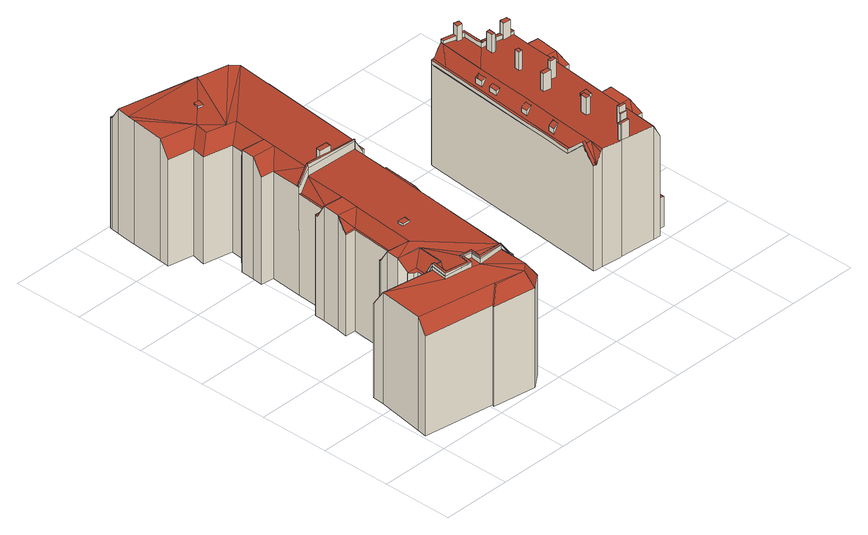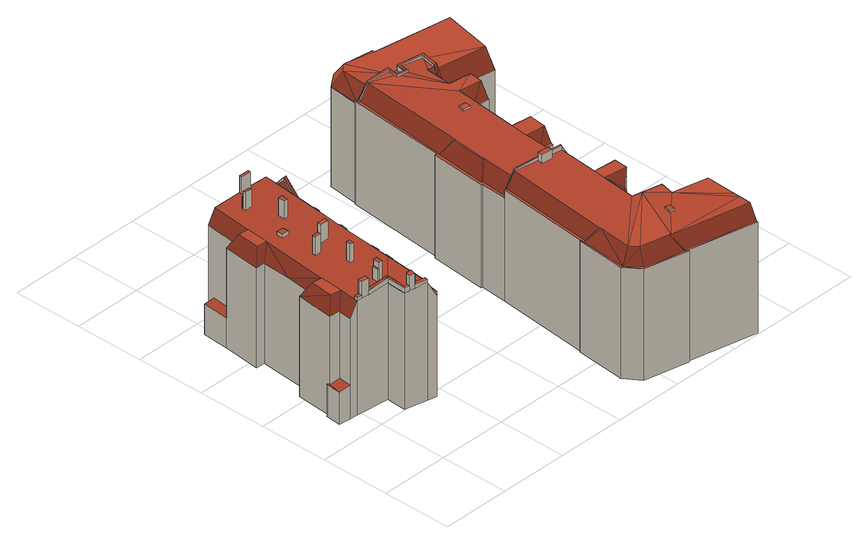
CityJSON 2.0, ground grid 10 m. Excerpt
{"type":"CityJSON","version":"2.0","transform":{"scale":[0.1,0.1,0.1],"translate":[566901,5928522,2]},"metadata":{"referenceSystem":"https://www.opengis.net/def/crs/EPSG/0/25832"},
"CityObjects":{
"building1":{"type":"Building","attributes":{"Grundfläche 2D":"779.724215","Grundhöhe NN":"2.586"},"children":["building1-1","building1-2","building1-3","building1-4","building1-5","building1-6","building1-7","building1-8","building1-9"],"geometry":[{"type":"Solid","lod":"3","boundaries":[[[[0,1,2,3]],[[4,0,5]],[[6,7,1,0,4]],[[8,4,5,9]],[[10,11,12,13,14,15,16,17,18,19,20,21,22,23,24,25,26]],[[27,28,29,18,17]],[[29,30,19,18]],[[30,31,20,19]],[[32,21,31]],[[21,20,31]],[[33,34,23,22,21,32]],[[35,36,37]],[[38,39,35]],[[40,41,36,35,39]],[[42,39,38]],[[43,44,39]],[[40,39,44,36,41]],[[45,46,44]],[[46,47,44]],[[44,47,48,36]],[[49,50,9,5]],[[51,52,53,46,45,49,5,0,3,2,54,55]],[[56,57,58,59,60,61,62,63,64,65,66]],[[67,62,61]],[[68,69,70,62,67]],[[71,64,63,62,70,69]],[[72,65,64,71]],[[73,74,75,76]],[[29,28,77,73,76,78,33,32]],[[79,72,78]],[[80,33,78,72,81,82]],[[81,83,84,85,86,87,88]],[[82,81,88,87]],[[84,83,68,85]],[[68,67,89,85]],[[90,34,33,80,82]],[[32,31,30,29]],[[49,91,50]],[[92,91,49]],[[93,91,92]],[[45,94,92,49]],[[44,43,95,94,45]],[[43,39,96,95]],[[42,97,98,96,39]],[[99,100,101,102,103,104]],[[102,101,74]],[[102,74,73]],[[102,73,77]],[[102,77,103]],[[105,106,107,108]],[[109,106,105,110]],[[111,109,110,112]],[[113,111,112,114]],[[115,114,116]],[[113,114,115]],[[117,113,115,118]],[[117,118,119]],[[120,121,122,123,124,125,126,127,128,129]],[[51,55,130]],[[51,130,131]],[[132,52,51,131]],[[133,46,53]],[[134,53,52]],[[134,133,53]],[[135,134,132,131,136]],[[134,135,137]],[[133,134,137,138]],[[133,138,139]],[[140,139,141]],[[142,133,139,140]],[[140,141,143]],[[144,143,145]],[[146,143,144]],[[140,143,146]],[[36,48,146,144,37]],[[142,140,48,47]],[[140,146,48]],[[133,47,46]],[[133,142,47]],[[132,134,52]],[[147,76,75]],[[148,147,75]],[[149,150,147,148,151,152,153,154]],[[150,149,79]],[[150,79,78]],[[147,150,78,76]],[[155,113,117]],[[155,156,157,158]],[[107,106,111,155,158,159,120]],[[111,113,155]],[[121,120,159]],[[109,111,106]],[[75,151,148]],[[8,9,160,161]],[[4,8,161,162]],[[6,4,162,163,104,7]],[[77,2,1,7,104,103]],[[34,117,119,23]],[[23,119,118,24]],[[164,165,10,26,25,24,118,115,116]],[[11,10,165,166]],[[12,11,166,167]],[[13,12,167,168]],[[14,13,168,169]],[[15,14,169,170]],[[97,42,171,172]],[[173,96,98,97,172,174]],[[95,96,173,175]],[[94,95,175,176]],[[92,94,176,177]],[[93,92,177,178]],[[91,93,178,179]],[[50,91,179,180]],[[74,101,100,181,182]],[[99,104,163,183]],[[100,99,183,181]],[[108,107,184,185]],[[105,108,185,186]],[[110,105,186,187]],[[112,110,187,188]],[[114,112,188,189]],[[116,114,189,164]],[[190,38,35,37,191,192]],[[42,38,190,171]],[[9,50,180,160]],[[2,77,28,54]],[[54,28,27,55]],[[193,129,128,127,126,194,195]],[[120,129,193,196]],[[60,124,123,61]],[[61,123,122,67]],[[65,72,197,198]],[[66,65,198,199]],[[124,60,59,58,57,200,194,126,125]],[[56,66,199,201]],[[57,56,201,200]],[[55,27,17,130]],[[130,17,16,131]],[[131,16,15,136]],[[136,15,170,202,135]],[[137,135,202,203]],[[138,137,203,204]],[[139,138,204,205]],[[141,139,205,206]],[[143,141,206,207]],[[145,143,207,208]],[[144,145,208,209]],[[37,144,209,191]],[[75,74,182,210]],[[72,79,211,197]],[[71,81,72]],[[81,71,69,83]],[[69,68,83]],[[85,89,67,122,121,159]],[[85,159,158,86]],[[86,158,157,87]],[[87,157,156,82]],[[82,156,155,90]],[[90,155,117,34]],[[151,75,210,212]],[[152,151,212,213]],[[153,152,213,214]],[[154,153,214,215]],[[149,154,215,216]],[[79,149,216,211]],[[107,120,196,184]],[[213,212,210,182,181,183,163,162,161,160,180,179,178,177,176,175,173,174,172,171,190,192,191,209,208,207,206,205,204,203,202,170,169,168,167,166,165,164,189,188,187,186,185,184,196,193,195,194,200,201,199,198,197,211,216,215,214]]]],"semantics":{"surfaces":[{"type":"RoofSurface"},{"type":"WallSurface"},{"type":"GroundSurface"}],"values":[[0,0,0,0,0,0,0,0,0,0,0,0,0,0,0,0,0,0,0,0,0,0,0,0,0,0,0,0,0,0,0,0,0,0,0,0,0,0,0,0,0,0,0,0,0,0,0,0,0,0,0,0,0,0,0,0,0,0,0,0,0,0,0,0,0,0,0,0,0,0,0,0,0,0,0,0,0,0,0,0,0,0,0,0,0,0,0,0,0,0,0,0,1,1,1,1,1,1,1,1,1,1,1,1,1,1,1,1,1,1,1,1,1,1,1,1,1,1,1,1,1,1,1,1,1,1,1,1,1,1,1,1,1,1,1,1,1,1,1,1,1,1,1,1,1,1,1,1,1,1,1,1,1,1,1,1,1,1,1,1,1,1,1,1,1,1,2]]}}]},
"building1-1":{"type":"BuildingInstallation","parents":["building1"],"geometry":[{"type":"MultiSurface","lod":"3","boundaries":[[[217,218,219,220,221]],[[219,218,222]],[[6,7,222,218]],[[217,221,3,0]],[[0,6,218,217]],[[222,7,1,2,220,219]]],"semantics":{"surfaces":[{"type":"RoofSurface"},{"type":"WallSurface"}],"values":[0,0,1,1,1,1]}}]},
"building1-2":{"type":"BuildingInstallation","parents":["building1"],"geometry":[{"type":"MultiSurface","lod":"3","boundaries":[[[223,224,225]],[[226,224,223]],[[226,227,228]],[[226,223,227]],[[34,23,223,225]],[[23,229,227,223]],[[228,227,229,230]],[[226,228,230,22]],[[22,33,224,226]]],"semantics":{"surfaces":[{"type":"RoofSurface"},{"type":"WallSurface"}],"values":[0,0,0,0,1,1,1,1,1]}}]},
"building1-3":{"type":"BuildingInstallation","parents":["building1"],"geometry":[{"type":"MultiSurface","lod":"3","boundaries":[[[231,232,233,234,235,236,237]],[[238,233,232,51]],[[235,234,239,3,221]],[[221,220,236,235]],[[220,2,54,237,236]],[[54,55,231,237]],[[232,231,55,51]]],"semantics":{"surfaces":[{"type":"RoofSurface"},{"type":"WallSurface"}],"values":[0,1,1,1,1,1,1]}}]},
"building1-4":{"type":"BuildingInstallation","parents":["building1"],"geometry":[{"type":"MultiSurface","lod":"3","boundaries":[[[240,241,242,243]],[[244,243,242,233,238]],[[240,243,244,245]],[[239,234,241,240,245]],[[234,233,242,241]]],"semantics":{"surfaces":[{"type":"RoofSurface"},{"type":"WallSurface"}],"values":[0,1,1,1,1]}}]},
"building1-5":{"type":"BuildingInstallation","parents":["building1"],"geometry":[{"type":"MultiSurface","lod":"3","boundaries":[[[246,247,248,249,250]],[[40,251,246,250,252]],[[253,254,248,247]],[[254,41,252,250,249,248]],[[251,253,247,246]]],"semantics":{"surfaces":[{"type":"RoofSurface"},{"type":"WallSurface"}],"values":[0,1,1,1,1]}}]},
"building1-6":{"type":"BuildingInstallation","parents":["building1"],"geometry":[{"type":"MultiSurface","lod":"3","boundaries":[[[255,256,257]],[[258,257,259]],[[255,257,258]],[[260,261,259,262]],[[258,259,261]],[[258,261,263]],[[264,262,259,257,256,68,70,265]],[[266,263,261,260,262,264,267,63]],[[258,263,266,61]],[[61,67,255,258]]],"semantics":{"surfaces":[{"type":"RoofSurface"},{"type":"WallSurface"}],"values":[0,0,0,0,0,0,1,1,1,1]}}]},
"building1-7":{"type":"BuildingInstallation","parents":["building1"],"geometry":[{"type":"MultiSurface","lod":"3","boundaries":[[[268,256,255,269,270,271,272,273,274]],[[67,89,85,270,269,255]],[[85,86,271,270]],[[86,87,272,271]],[[275,276,274,273]],[[276,277,268,274]],[[84,68,256,268,277]]],"semantics":{"surfaces":[{"type":"RoofSurface"},{"type":"WallSurface"}],"values":[0,1,1,1,1,1,1]}}]},
"building1-8":{"type":"BuildingInstallation","parents":["building1"],"geometry":[{"type":"MultiSurface","lod":"3","boundaries":[[[278,279,280,281]],[[281,280,282,283]],[[278,281,283,284]],[[279,278,284,285]],[[280,279,285,282]]],"semantics":{"surfaces":[{"type":"RoofSurface"},{"type":"WallSurface"}],"values":[0,1,1,1,1]}}]},
"building1-9":{"type":"BuildingInstallation","parents":["building1"],"geometry":[{"type":"MultiSurface","lod":"3","boundaries":[[[286,287,288,289,290,291,292,293,294,225,224]],[[273,272,292,291]],[[82,293,292,272,87]],[[294,293,82,90]],[[90,34,225,294]],[[33,295,286,224]],[[80,296,287,286,295]],[[88,297,289,288,287,296,298]],[[297,299,275,273,291,290,289]]],"semantics":{"surfaces":[{"type":"RoofSurface"},{"type":"WallSurface"}],"values":[0,1,1,1,1,1,1,1,1]}}]},
"building2":{"type":"Building","attributes":{"Grundfläche 2D":"316.263784","Grundhöhe NN":"2.577"},"children":["building2-1","building2-2","building2-3","building2-4","building2-5","building2-6","building2-7","building2-8","building2-9","building2-10","building2-11","building2-12","building2-13","building2-14","building2-15","building2-16","building2-17","building2-18","building2-19","building2-20","building2-21"],"geometry":[{"type":"Solid","lod":"3","boundaries":[[[[300,301,302,303]],[[304,305,306,307]],[[308,309,310,311,312,313,314,315,316,317,318,319,320,321,320,322,323,300,303,304,307,324]],[[325,326,314,313,312,327,328,329]],[[327,330,331,328]],[[318,317,332]],[[332,317,333]],[[334,317,316,315,314,335,336,337,338,339,340]],[[336,335,341,342,343,344,345,346,337]],[[347,348,317,334,340]],[[348,317,348,347]],[[333,317,348,347]],[[347,349,350,333]],[[309,308,324,307,351,352]],[[306,353,351,307]],[[305,354,306]],[[354,353,306]],[[304,355,305]],[[355,354,305]],[[303,356,304]],[[356,355,304]],[[357,356,303]],[[302,358,357,303]],[[302,301,359,360,358]],[[300,361,301]],[[361,359,301]],[[361,300,323,362,363]],[[364,365,366,367]],[[368,365,364,369]],[[370,371,372,373]],[[374,320,319,318,375,376]],[[377,323,322,320,374,378]],[[312,311,310,309,379,380]],[[330,327,312,380,381]],[[329,328,331,330,381,382,341,325]],[[314,326,325,341,335]],[[362,323,377,383]],[[373,361,363,362,383,384,370]],[[361,373,372,359]],[[360,359,372,385,386,358]],[[357,358,386,387]],[[355,356,357,387,388]],[[354,355,388,389]],[[364,353,354,389,390,369]],[[353,364,367,351]],[[352,351,367,366,391]],[[309,352,391,379]],[[392,393,345,344,343,342,341,382,394]],[[395,396,397,349,347,340,339,338,337,346,345,393,398]],[[349,397,399,400,375,318,332,333,350]],[[368,369,390,401]],[[365,368,401,402]],[[366,365,402,391]],[[371,370,384,403]],[[372,371,403,385]],[[394,382,381,380,379,391,402,401,390,389,388,387,386,385,403,384,383,377,378,374,376,375,400,399,397,396,395,398,393,392]]]],"semantics":{"surfaces":[{"type":"RoofSurface"},{"type":"WallSurface"},{"type":"GroundSurface"}],"values":[[0,0,0,0,0,0,0,0,0,0,0,0,0,0,0,0,0,0,0,0,0,0,0,0,0,0,0,0,0,0,1,1,1,1,1,1,1,1,1,1,1,1,1,1,1,1,1,1,1,1,1,1,1,1,1,2]]}}]},
"building2-1":{"type":"BuildingInstallation","parents":["building2"],"geometry":[{"type":"MultiSurface","lod":"3","boundaries":[[[404,405,406,407,408,409]],[[308,407,406,405,410,411]],[[408,407,308,309]],[[309,310,409,408]]],"semantics":{"surfaces":[{"type":"RoofSurface"},{"type":"WallSurface"}],"values":[0,1,1,1]}}]},
"building2-2":{"type":"BuildingInstallation","parents":["building2"],"geometry":[{"type":"MultiSurface","lod":"3","boundaries":[[[412,413,414,415,416,417]],[[418,419,420,421,415,414,413]],[[416,415,421,422]],[[422,423,424,412,417,416]],[[425,418,413,412,424]]],"semantics":{"surfaces":[{"type":"RoofSurface"},{"type":"WallSurface"}],"values":[0,1,1,1,1]}}]},
"building2-3":{"type":"BuildingInstallation","parents":["building2"],"geometry":[{"type":"MultiSurface","lod":"3","boundaries":[[[426,427,428,429,430,431,432,433,434,435]],[[436,437,433]],[[437,434,433]],[[438,434,437]],[[439,440,438]],[[440,434,438]],[[441,429,428,442]],[[441,443,444,445,313,446,436,433,432,431,430,429]],[[436,446,447,448,439,438,437]],[[434,440,311,312]],[[327,330,435,434,312]],[[331,328,426,435,330]]],"semantics":{"surfaces":[{"type":"RoofSurface"},{"type":"WallSurface"}],"values":[0,0,0,0,0,0,1,1,1,1,1,1]}}]},
"building2-4":{"type":"BuildingInstallation","parents":["building2"],"geometry":[{"type":"MultiSurface","lod":"3","boundaries":[[[449,450,451,452]],[[453,454,452,451]],[[449,452,454,455]],[[455,456,450,449]],[[451,450,456,453]]],"semantics":{"surfaces":[{"type":"RoofSurface"},{"type":"WallSurface"}],"values":[0,1,1,1,1]}}]},
"building2-5":{"type":"BuildingInstallation","parents":["building2"],"geometry":[{"type":"MultiSurface","lod":"3","boundaries":[[[457,458,459,460]],[[461,462,460,459]],[[462,463,457,460]],[[463,464,458,457]]],"semantics":{"surfaces":[{"type":"RoofSurface"},{"type":"WallSurface"}],"values":[0,1,1,1]}}]},
"building2-6":{"type":"BuildingInstallation","parents":["building2"],"geometry":[{"type":"MultiSurface","lod":"3","boundaries":[[[465,466,467,468]],[[326,469,466,465]],[[329,325,468,467]],[[465,468,325,326]]],"semantics":{"surfaces":[{"type":"RoofSurface"},{"type":"WallSurface"}],"values":[0,1,1,1]}}]},
"building2-7":{"type":"BuildingInstallation","parents":["building2"],"geometry":[{"type":"MultiSurface","lod":"3","boundaries":[[[470,419,418,471]],[[425,472,471,418]],[[470,471,472,473]],[[419,470,473,420]]],"semantics":{"surfaces":[{"type":"RoofSurface"},{"type":"WallSurface"}],"values":[0,1,1,1]}}]},
"building2-8":{"type":"BuildingInstallation","parents":["building2"],"geometry":[{"type":"MultiSurface","lod":"3","boundaries":[[[474,475,476,477]],[[477,476,478,479]],[[474,477,479,480]],[[475,474,480,481]],[[476,475,481,478]]],"semantics":{"surfaces":[{"type":"RoofSurface"},{"type":"WallSurface"}],"values":[0,1,1,1,1]}}]},
"building2-9":{"type":"BuildingInstallation","parents":["building2"],"geometry":[{"type":"MultiSurface","lod":"3","boundaries":[[[482,483,484,485,486,487,488]],[[467,466,469,489,486,485,484]],[[490,487,486,489]],[[442,428,427,426,483,482,488,487,490]],[[328,329,467,484,483,426]]],"semantics":{"surfaces":[{"type":"RoofSurface"},{"type":"WallSurface"}],"values":[0,1,1,1,1]}}]},
"building2-10":{"type":"BuildingInstallation","parents":["building2"],"geometry":[{"type":"MultiSurface","lod":"3","boundaries":[[[491,492,493,494,495,496]],[[461,459,458,494,493,492,497]],[[498,495,494,458,464]],[[498,499,500,491,496,495]],[[500,497,492,491]]],"semantics":{"surfaces":[{"type":"RoofSurface"},{"type":"WallSurface"}],"values":[0,1,1,1,1]}}]},
"building2-11":{"type":"BuildingInstallation","parents":["building2"],"geometry":[{"type":"MultiSurface","lod":"3","boundaries":[[[501,502,503,504]],[[504,503,505,506]],[[506,507,501,504]],[[502,501,507,508]],[[508,505,503,502]]],"semantics":{"surfaces":[{"type":"RoofSurface"},{"type":"WallSurface"}],"values":[0,1,1,1,1]}}]},
"building2-12":{"type":"BuildingInstallation","parents":["building2"],"geometry":[{"type":"MultiSurface","lod":"3","boundaries":[[[509,510,511,512,513,514]],[[512,511,440,439,448,515]],[[516,513,512,515]],[[410,405,514,513,516]],[[405,404,409,510,509,514]],[[310,311,440,511,510,409]]],"semantics":{"surfaces":[{"type":"RoofSurface"},{"type":"WallSurface"}],"values":[0,1,1,1,1,1]}}]},
"building2-13":{"type":"BuildingInstallation","parents":["building2"],"geometry":[{"type":"MultiSurface","lod":"3","boundaries":[[[517,518,519,520,521,522]],[[518,517,322,523]],[[524,520,519,518,523,321]],[[521,520,524,319]],[[522,521,319,320]],[[517,522,320,322]]],"semantics":{"surfaces":[{"type":"RoofSurface"},{"type":"WallSurface"}],"values":[0,1,1,1,1,1]}}]},
"building2-14":{"type":"BuildingInstallation","parents":["building2"],"geometry":[{"type":"MultiSurface","lod":"3","boundaries":[[[525,526,527,528]],[[528,527,529,530]],[[525,528,530,531]],[[526,525,531,532]],[[527,526,532,529]]],"semantics":{"surfaces":[{"type":"RoofSurface"},{"type":"WallSurface"}],"values":[0,1,1,1,1]}}]},
"building2-15":{"type":"BuildingInstallation","parents":["building2"],"geometry":[{"type":"MultiSurface","lod":"3","boundaries":[[[533,534,535,536]],[[537,538,536,535]],[[538,539,533,536]],[[534,533,539,540]],[[535,534,540,537]]],"semantics":{"surfaces":[{"type":"RoofSurface"},{"type":"WallSurface"}],"values":[0,1,1,1,1]}}]},
"building2-16":{"type":"BuildingInstallation","parents":["building2"],"geometry":[{"type":"MultiSurface","lod":"3","boundaries":[[[541,542,543,544,545,546,547]],[[546,545,546,547]],[[548,545,544]],[[549,550,542,541,547]],[[548,544,543,542,550,551]]],"semantics":{"surfaces":[{"type":"RoofSurface"},{"type":"WallSurface"}],"values":[0,1,1,1,1]}}]},
"building2-17":{"type":"BuildingInstallation","parents":["building2"],"geometry":[{"type":"MultiSurface","lod":"3","boundaries":[[[552,553,554,344,555,556,557,558,559,560,561,562,563,564,565,566,567,568,569,570,571,572,336]],[[345,555,344]],[[345,346,337,338,339,340,562,561,560,559,558,557,556,555]],[[573,574,575,564,563]],[[567,569,568,567,566,565,564,575,566]],[[571,570,572]],[[553,554,344,554,553,552]]],"semantics":{"surfaces":[{"type":"RoofSurface"},{"type":"WallSurface"}],"values":[0,1,1,1,1,1,1]}}]},
"building2-18":{"type":"BuildingInstallation","parents":["building2"],"geometry":[{"type":"MultiSurface","lod":"3","boundaries":[[[576,577,578,579,580]],[[579,578,581]],[[582,577,576]],[[581,578,577,582]]],"semantics":{"surfaces":[{"type":"RoofSurface"},{"type":"WallSurface"}],"values":[0,1,1,1]}}]},
"building2-19":{"type":"BuildingInstallation","parents":["building2"],"geometry":[{"type":"MultiSurface","lod":"3","boundaries":[[[562,583,584,585,563]],[[586,587,563,585]],[[584,583,349,350,333]],[[563,587,573]],[[340,347,349,583,562]],[[348,584,333]],[[348,334,585,584]],[[586,585,334]]],"semantics":{"surfaces":[{"type":"RoofSurface"},{"type":"WallSurface"}],"values":[0,0,0,1,1,1,1,1]}}]},
"building2-20":{"type":"BuildingInstallation","parents":["building2"],"geometry":[{"type":"MultiSurface","lod":"3","boundaries":[[[588,589,590,591,592,593,594]],[[588,595,589]],[[596,590,589]],[[597,590,596]],[[592,591,598]],[[599,596,589]],[[599,600,597,596]],[[591,590,597,600,598]]],"semantics":{"surfaces":[{"type":"RoofSurface"},{"type":"WallSurface"}],"values":[0,0,0,0,1,1,1,1]}}]},
"building2-21":{"type":"BuildingInstallation","parents":["building2"],"geometry":[{"type":"MultiSurface","lod":"3","boundaries":[[[601,602,603,604,605]],[[606,602,601,607]],[[605,604,608]],[[609,602,606,610]],[[609,611,603,602]],[[611,608,604,603]]],"semantics":{"surfaces":[{"type":"RoofSurface"},{"type":"WallSurface"}],"values":[0,0,1,1,1,1]}}]}
},
"vertices":[
[127,343,184],[115,340,166],[126,339,184],[127,342,184],[116,386,162],[132,400,184],[113,344,162],[112,341,162],[97,388,162],[99,403,184],[193,68,156],[206,213,156],[209,213,156],[216,295,156],[214,295,156],[217,333,156],[213,334,156],[213,332,156],[210,292,156],[212,292,156],[205,216,156],[204,216,156],[190,73,156],[189,70,156],[189,68,156],[191,68,156],[192,68,156],[201,333,177],[200,333,177],[196,280,177],[198,280,177],[194,229,177],[191,230,177],[177,74,177],[176,71,177],[55,565,187],[168,559,188],[57,583,188],[54,555,186],[101,497,184],[126,520,186],[132,525,186],[50,508,184],[97,477,184],[125,471,184],[139,468,184],[221,538,188],[212,549,188],[170,558,188],[134,418,184],[100,422,184],[201,335,188],[216,487,188],[216,490,188],[200,333,188],[201,333,188],[87,130,153],[92,129,153],[92,122,153],[91,117,153],[91,116,153],[93,115,153],[95,115,153],[95,117,153],[97,136,153],[84,137,153],[82,136,153],[92,106,173],[96,105,173],[106,104,173],[97,113,156],[109,142,173],[76,146,173],[122,280,173],[94,283,173],[91,258,173],[120,255,173],[126,339,173],[111,161,173],[78,165,173],[144,86,176],[109,142,174],[141,87,176],[106,104,174],[93,86,173],[88,80,173],[127,74,176],[129,89,176],[128,92,176],[92,105,173],[139,71,176],[114,433,166],[120,436,162],[114,436,162],[122,458,162],[81,467,162],[85,487,162],[49,495,162],[49,494,162],[109,297,153],[95,298,153],[94,294,153],[111,293,153],[115,340,153],[112,341,153],[105,19,151],[120,30,171],[7,48,171],[4,34,151],[119,27,171],[104,16,151],[162,21,171],[166,7,151],[174,30,171],[187,23,151],[191,68,152],[192,68,151],[176,71,171],[189,68,153],[189,70,153],[18,116,168],[92,105,168],[92,106,167],[93,115,152],[91,116,152],[91,117,150],[92,122,143],[91,122,143],[86,123,143],[20,133,143],[213,332,168],[213,334,168],[227,475,168],[235,543,168],[230,475,168],[230,470,168],[217,333,168],[232,470,168],[238,543,168],[222,565,168],[161,575,168],[158,579,168],[219,562,168],[157,577,168],[59,595,168],[59,598,168],[160,573,168],[107,245,153],[90,246,153],[79,177,153],[100,175,153],[89,243,153],[104,242,153],[98,178,153],[79,179,153],[139,71,169],[141,87,169],[129,89,169],[127,74,169],[88,80,169],[99,403,6],[97,388,6],[116,386,6],[112,341,6],[192,68,6],[193,68,6],[206,213,6],[209,213,6],[216,295,6],[214,295,6],[217,333,6],[50,508,6],[49,495,6],[85,487,6],[49,494,6],[81,467,6],[122,458,6],[120,436,6],[114,436,6],[114,433,6],[100,422,6],[95,298,6],[94,283,6],[109,297,6],[7,48,6],[4,34,6],[105,19,6],[104,16,6],[166,7,6],[187,23,6],[54,555,6],[57,583,6],[55,565,6],[20,133,6],[92,122,6],[91,122,6],[18,116,6],[76,146,6],[84,137,6],[82,136,6],[92,129,6],[87,130,6],[230,470,6],[232,470,6],[238,543,6],[222,565,6],[158,579,6],[157,577,6],[59,598,6],[59,595,6],[91,258,6],[78,165,6],[89,243,6],[104,242,6],[98,178,6],[79,179,6],[79,177,6],
[127,343,189],[113,344,165],[115,340,170],[126,339,189],[127,342,189],[112,341,165],
[189,70,158],[177,74,178],[176,71,178],[190,73,160],[191,70,158],[191,73,158],[191,70,156],[191,73,156],
[201,333,190],[201,335,190],[164,338,190],[148,340,190],[127,342,190],[126,339,190],[200,333,190],[164,338,186],[148,340,185],
[149,347,198],[148,340,198],[164,338,198],[165,346,198],[165,346,186],[149,347,185],
[125,517,188],[132,515,188],[135,525,188],[132,525,188],[127,526,188],[125,517,185],[127,526,186],[132,515,186],[135,525,186],
[92,106,177],[96,105,177],[97,113,164],[93,115,160],[97,115,161],[96,117,158],[95,117,158],[97,117,158],[94,117,158],[97,117,156],[97,115,156],[94,117,153],[96,117,154],
[92,83,177],[92,105,177],[88,80,177],[127,74,177],[129,89,177],[126,89,177],[124,78,177],[126,89,176],[124,78,176],[92,83,173],
[128,195,177],[127,186,177],[138,185,177],[139,194,177],[138,185,175],[139,194,175],[128,195,174],[127,186,174],
[142,75,178],[144,90,178],[128,92,178],[126,92,178],[126,91,178],[126,89,178],[129,89,178],[141,87,178],[139,71,178],[142,75,176],[144,90,176],[126,92,176],[140,91,176],[126,91,176],
[488,170,172],[503,169,172],[506,202,172],[491,203,172],[501,302,172],[515,300,172],[519,333,172],[503,335,172],[506,360,172],[506,365,172],[499,366,173],[489,367,173],[458,370,176],[455,366,176],[421,334,178],[414,252,178],[408,194,178],[403,138,178],[401,118,178],[429,115,176],[431,115,176],[430,119,176],[443,114,175],[482,111,172],[505,358,172],[428,406,179],[427,401,179],[460,391,176],[453,400,177],[446,402,177],[460,398,176],[454,400,176],[399,118,174],[391,118,159],[394,157,160],[427,401,178],[415,386,159],[413,402,153],[399,253,153],[395,205,153],[391,165,153],[428,406,178],[424,407,171],[419,407,161],[417,408,159],[414,408,153],[413,404,153],[389,139,178],[393,139,178],[387,119,159],[389,119,159],[516,345,152],[518,365,152],[531,344,152],[526,289,152],[511,290,152],[508,255,152],[505,213,152],[518,212,152],[513,158,152],[516,193,152],[499,159,152],[493,110,152],[495,121,152],[531,344,53],[535,363,53],[518,365,55],[516,345,55],[533,341,53],[530,342,53],[495,121,52],[510,120,50],[513,158,50],[499,159,52],[431,115,6],[401,118,6],[429,115,6],[482,111,6],[443,114,6],[506,365,6],[458,370,6],[460,398,6],[428,406,6],[493,110,6],[495,121,6],[513,158,6],[518,212,6],[505,213,6],[511,290,6],[526,289,6],[530,342,6],[518,365,6],[417,408,6],[414,408,6],[419,407,6],[413,402,6],[389,139,6],[387,119,6],[413,404,6],[389,119,6],[391,118,6],[533,341,6],[535,363,6],[510,120,6],
[499,362,177],[499,361,177],[504,360,177],[506,360,177],[506,365,177],[499,366,177],[499,361,173],[504,360,172],
[454,144,200],[454,140,200],[463,139,200],[464,139,200],[464,143,200],[463,143,200],[454,140,191],[463,139,191],[463,139,174],[464,139,174],[464,143,174],[463,143,174],[454,144,175],[454,140,175],
[453,400,183],[452,396,183],[452,395,183],[457,395,183],[457,393,183],[457,392,183],[455,373,183],[455,366,183],[458,370,183],[460,398,183],[455,365,183],[457,365,183],[465,365,182],[488,362,179],[489,367,179],[457,395,176],[452,395,177],[457,393,176],[457,392,176],[455,373,176],[455,365,176],[465,365,175],[488,362,173],
[440,180,201],[446,180,201],[446,190,201],[441,190,201],[446,190,175],[441,190,176],[440,180,176],[446,180,175],
[464,359,193],[462,359,193],[461,350,193],[464,350,193],[461,350,175],[464,350,175],[464,359,175],[462,359,175],
[427,401,183],[445,397,183],[446,402,183],[428,406,183],[445,397,177],
[463,137,191],[454,137,191],[454,137,175],[463,137,174],
[466,267,201],[465,262,201],[474,262,201],[474,267,201],[474,262,174],[474,267,174],[466,267,175],[465,262,175],
[452,396,199],[453,400,199],[446,402,199],[445,397,199],[444,394,199],[451,393,199],[452,395,199],[444,394,177],[451,393,177],
[456,349,202],[461,349,202],[461,350,202],[462,359,202],[457,359,202],[456,350,202],[461,349,175],[457,359,176],[456,350,176],[456,349,176],
[453,309,202],[452,301,202],[457,301,202],[458,308,202],[457,301,175],[458,308,175],[453,309,176],[452,301,176],
[499,362,197],[499,366,197],[489,367,197],[488,360,197],[499,359,197],[499,361,197],[488,360,173],[499,359,173],
[443,114,200],[444,118,200],[430,119,200],[429,119,200],[429,115,200],[431,115,200],[444,118,175],[429,119,176],
[440,250,202],[452,249,202],[452,255,202],[441,256,202],[452,255,175],[441,256,176],[440,250,176],[452,249,175],
[474,204,178],[475,214,179],[465,214,179],[464,204,178],[465,214,174],[464,204,174],[474,204,174],[475,214,174],
[407,253,172],[405,253,170],[404,247,170],[404,243,170],[411,243,175],[412,251,175],[412,252,175],[404,243,163],[407,253,166],[405,253,163],[404,247,163],
[417,402,159],[417,406,159],[417,407,159],[414,408,159],[413,404,159],[413,402,159],[407,336,159],[406,323,159],[399,253,159],[395,205,159],[391,165,159],[394,164,159],[398,205,159],[401,235,159],[402,243,159],[402,246,159],[406,288,159],[408,310,159],[409,323,159],[410,332,159],[410,335,159],[394,164,158],[395,171,158],[398,205,158],
[415,310,172],[410,310,170],[409,298,170],[414,297,172],[415,309,172],[409,298,162],[410,310,162],
[389,139,183],[393,139,183],[394,157,166],[395,164,160],[395,164,159],
[418,333,173],[418,335,172],[412,331,170],[411,323,170],[417,322,173],[417,324,173],[418,332,173],[418,335,173],[417,335,172],[412,335,170],[411,323,162],[417,335,171],[412,335,162],
[407,198,175],[406,204,174],[400,204,170],[399,195,170],[406,195,175],[407,204,175],[407,199,175],[399,195,162],[406,204,172],[406,204,173],[400,204,162]
]}
